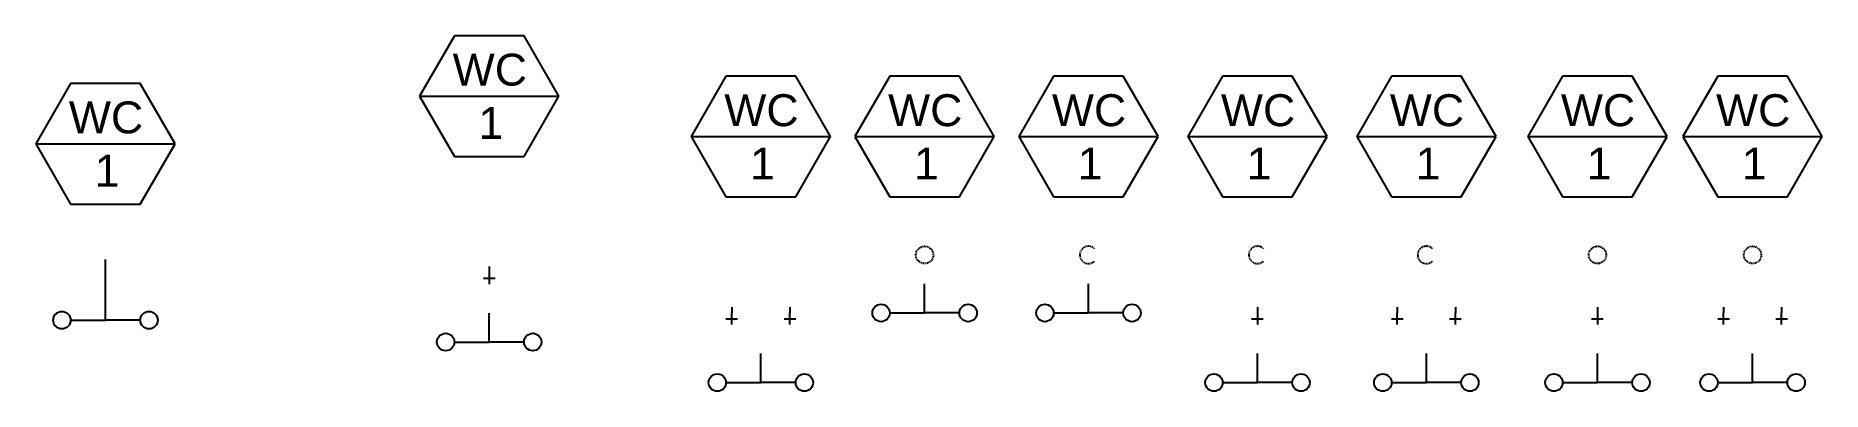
# Model space of a CAD drawing. Header units: inches. Extents: x -36 to 272, y 16 to 77.
import ezdxf
from ezdxf.enums import TextEntityAlignment as Align

# ---------------------------------------------------------------- set-up
doc = ezdxf.new("R2010")
doc.units = ezdxf.units.IN
doc.header["$MEASUREMENT"] = 0
doc.linetypes.add('Vent', pattern=[0.1875, 0.125, -0.0625])
for name, color, linetype in [('PLUM-CW', 3, 'Cold_Water_Flow'), ('PLUM-HW', 2, 'Hot_Water_Flow'), ('PLUM-VENT', 5, 'Vent'), ('PLUM-WASTE_ABOVE', 4, 'Plum-Waste_Above')]:
    doc.layers.add(name, color=color, linetype=linetype)
doc.styles.get("Standard").update_dxf_attribs({"font": 'arial.ttf'})
doc.linetypes.add('Cold_Water_Flow', pattern='A,0.875,-0.125,0,-0.125,0.875,-0.125,["CW",Standard,S=0.1,R=0,X=-0.12585,Y=-0.05],-0.1,0.875,[1,GEC_FlowArrow.shx,S=0.0625,R=0,X=0,Y=0],0.5', length=3.6)
doc.linetypes.add('Hot_Water_Flow', pattern='A,0.8125,-0.125,0,-0.125,0,-0.125,0.875,-0.125,["HW",Standard,S=0.1,R=0,X=-0.12585,Y=-0.05],-0.1,0.875,[1,GEC_FlowArrow.shx,S=0.0625,R=0,X=0,Y=0],0.5', length=3.6625)
doc.linetypes.add('Plum-Waste_Above', pattern='A,1,[1,GEC_FlowArrow.shx,S=0.09375,R=0,X=0,Y=0],1', length=2)

# ---------------------------------------------------------------- blocks, each defined once
blk = doc.blocks.new('*U132')
for p, q in [((-6, 40.78), (-12, 30.39)), ((6, 40.78), (-6, 40.78)), ((12, 30.39), (6, 40.78)), ((-12, 30.39), (-6, 20)), ((-12, 30.39), (12, 30.39)), ((6, 20), (12, 30.39)), ((-6, 20), (6, 20))]:
    blk.add_line(p, q)
at = {"color": 4}
for centre in [(-7.5, 0), (7.5, 0)]:
    blk.add_circle(centre, 1.5, dxfattribs=at)
at = {"layer": 'PLUM-WASTE_ABOVE'}
for p, q in [((0, 0), (0, 10.43)), ((-6, 0), (0, 0)), ((6, 0), (0, 0))]:
    blk.add_line(p, q, dxfattribs=at)
at = {"flags": 1}
for tag, p in [('WASTE_DIAMETER', (-5.32, 44.61)), ('STORM_DIAMETER', (-5.33, 44.22)), ('WSFU', (-5.32, 43.85)), ('CWSFU', (-5.33, 43.52)), ('COLD_DIAMETER', (-5.32, 45.38)), ('HWSFU', (-5.32, 43.22)), ('DFU', (-5.32, 42.92)), ('HOT_DIAMETER', (-5.3, 45))]:
    blk.add_attdef(tag, p, '', height=0.2, dxfattribs=at)
blk.add_attdef('INDEX', text='', height=0.2, dxfattribs=at).set_placement((-5.25, 45.91), align=Align.TOP_LEFT)
for tag, p in [('TAG_001', (-6.3, 32.19)), ('TAG_002', (-1.85, 23))]:
    blk.add_attdef(tag, p, '', height=5.5)
blk = doc.blocks.new('B_15')
for p, q in [((-6, 40.78), (-12, 30.39)), ((6, 40.78), (-6, 40.78)), ((12, 30.39), (6, 40.78)), ((-12, 30.39), (-6, 20)), ((-12, 30.39), (12, 30.39)), ((6, 20), (12, 30.39)), ((-6, 20), (6, 20))]:
    blk.add_line(p, q)
at = {"layer": 'PLUM-CW'}
for p, q in [((0, 1), (0, 0)), ((0, 0), (0, -2)), ((-1, -1), (1, -1))]:
    blk.add_line(p, q, dxfattribs=at)
at = {"layer": 'PLUM-WASTE_ABOVE'}
for p, q in [((0, -12), (0, -7)), ((-6, -12), (0, -12)), ((6, -12), (0, -12))]:
    blk.add_line(p, q, dxfattribs=at)
for centre in [(-7.5, -12), (7.5, -12)]:
    blk.add_circle(centre, 1.5, dxfattribs=at)
at = {"flags": 1}
for tag, p in [('COLD_DIAMETER', (-6.09, 45.95)), ('WASTE_DIAMETER', (-6.09, 45.18)), ('STORM_DIAMETER', (-6.11, 44.79)), ('WSFU', (-6.09, 44.43)), ('CWSFU', (-6.11, 44.1)), ('HWSFU', (-6.09, 43.79)), ('DFU', (-6.09, 43.49)), ('HOT_DIAMETER', (-6.08, 45.58))]:
    blk.add_attdef(tag, p, '', height=0.2, dxfattribs=at)
blk.add_attdef('INDEX', text='', height=0.2, dxfattribs=at).set_placement((-6.03, 46.49), align=Align.TOP_LEFT)
for tag, p in [('TAG_001', (-6.3, 32.19)), ('TAG_002', (-1.85, 23))]:
    blk.add_attdef(tag, p, '', height=5.5)
blk = doc.blocks.new('B_16')
for p, q in [((-6, 40.78), (-12, 30.39)), ((6, 40.78), (-6, 40.78)), ((12, 30.39), (6, 40.78)), ((-12, 30.39), (-6, 20)), ((-12, 30.39), (12, 30.39)), ((6, 20), (12, 30.39)), ((-6, 20), (6, 20))]:
    blk.add_line(p, q)
at = {"layer": 'PLUM-CW'}
for p, q in [((5, 1), (5, 0)), ((5, -2), (5, 0)), ((4, -1), (6, -1))]:
    blk.add_line(p, q, dxfattribs=at)
at = {"layer": 'PLUM-HW'}
for p, q in [((-5, 1), (-5, 0)), ((-5, -2), (-5, 0)), ((-6, -1), (-4, -1))]:
    blk.add_line(p, q, dxfattribs=at)
at = {"layer": 'PLUM-WASTE_ABOVE'}
for p, q in [((0, -12), (0, -7)), ((-6, -12), (0, -12)), ((6, -12), (0, -12))]:
    blk.add_line(p, q, dxfattribs=at)
at = {"layer": 'PLUM-WASTE_ABOVE', "color": 4}
for centre in [(-7.5, -12), (7.5, -12)]:
    blk.add_circle(centre, 1.5, dxfattribs=at)
at = {"flags": 1}
for tag, p in [('WASTE_DIAMETER', (-5.85, 46.73)), ('STORM_DIAMETER', (-5.87, 46.34)), ('WSFU', (-5.85, 45.97)), ('COLD_DIAMETER', (-5.85, 47.5)), ('HOT_DIAMETER', (-5.84, 47.12)), ('CWSFU', (-5.87, 45.64)), ('HWSFU', (-5.85, 45.34)), ('DFU', (-5.85, 45.04))]:
    blk.add_attdef(tag, p, '', height=0.2, dxfattribs=at)
blk.add_attdef('INDEX', text='', height=0.2, dxfattribs=at).set_placement((-5.79, 48.03), align=Align.TOP_LEFT)
for tag, p in [('TAG_001', (-6.3, 32.19)), ('TAG_002', (-1.85, 23))]:
    blk.add_attdef(tag, p, '', height=5.5)
blk = doc.blocks.new('B_17')
for p, q in [((-6, 40.78), (-12, 30.39)), ((6, 40.78), (-6, 40.78)), ((12, 30.39), (6, 40.78)), ((-12, 30.39), (-6, 20)), ((-12, 30.39), (12, 30.39)), ((6, 20), (12, 30.39)), ((-6, 20), (6, 20))]:
    blk.add_line(p, q)
at = {"layer": 'PLUM-VENT'}
blk.add_circle((0, 10), 1.5, dxfattribs=at)
at = {"layer": 'PLUM-WASTE_ABOVE'}
for p, q in [((0, 0), (0, 5)), ((-6, 0), (0, 0)), ((6, 0), (0, 0))]:
    blk.add_line(p, q, dxfattribs=at)
at = {"layer": 'PLUM-WASTE_ABOVE', "color": 4}
for centre in [(-7.5, 0), (7.5, 0)]:
    blk.add_circle(centre, 1.5, dxfattribs=at)
at = {"flags": 1}
for tag, p in [('WASTE_DIAMETER', (-5.79, 43.82)), ('STORM_DIAMETER', (-5.8, 43.43)), ('WSFU', (-5.79, 43.07)), ('COLD_DIAMETER', (-5.79, 44.59)), ('HOT_DIAMETER', (-5.77, 44.21)), ('CWSFU', (-5.8, 42.73)), ('HWSFU', (-5.79, 42.43)), ('DFU', (-5.79, 42.13))]:
    blk.add_attdef(tag, p, '', height=0.2, dxfattribs=at)
blk.add_attdef('INDEX', text='', height=0.2, dxfattribs=at).set_placement((-5.72, 45.12), align=Align.TOP_LEFT)
for tag, p in [('TAG_001', (-6.3, 32.19)), ('TAG_002', (-1.85, 23))]:
    blk.add_attdef(tag, p, '', height=5.5)
blk = doc.blocks.new('B_18')
for p, q in [((-6, 40.78), (-12, 30.39)), ((6, 40.78), (-6, 40.78)), ((12, 30.39), (6, 40.78)), ((-12, 30.39), (-6, 20)), ((-12, 30.39), (12, 30.39)), ((6, 20), (12, 30.39)), ((-6, 20), (6, 20))]:
    blk.add_line(p, q)
at = {"layer": 'PLUM-VENT'}
blk.add_arc((0, 10), 1.5, 45, 315, dxfattribs=at)
at = {"layer": 'PLUM-WASTE_ABOVE'}
for p, q in [((0, 0), (0, 5)), ((-6, 0), (0, 0)), ((6, 0), (0, 0))]:
    blk.add_line(p, q, dxfattribs=at)
at = {"layer": 'PLUM-WASTE_ABOVE', "color": 4}
for centre in [(-7.5, 0), (7.5, 0)]:
    blk.add_circle(centre, 1.5, dxfattribs=at)
at = {"flags": 1}
for tag, p in [('WASTE_DIAMETER', (-5.81, 44.41)), ('STORM_DIAMETER', (-5.83, 44.02)), ('WSFU', (-5.81, 43.66)), ('CWSFU', (-5.83, 43.32)), ('COLD_DIAMETER', (-5.81, 45.18)), ('HWSFU', (-5.81, 43.02)), ('HOT_DIAMETER', (-5.8, 44.8)), ('DFU', (-5.81, 42.72))]:
    blk.add_attdef(tag, p, '', height=0.2, dxfattribs=at)
blk.add_attdef('INDEX', text='', height=0.2, dxfattribs=at).set_placement((-5.75, 45.71), align=Align.TOP_LEFT)
for tag, p in [('TAG_001', (-6.3, 32.19)), ('TAG_002', (-1.85, 23))]:
    blk.add_attdef(tag, p, '', height=5.5)
blk = doc.blocks.new('B_19')
for p, q in [((-6, 40.78), (-12, 30.39)), ((6, 40.78), (-6, 40.78)), ((12, 30.39), (6, 40.78)), ((-12, 30.39), (-6, 20)), ((-12, 30.39), (12, 30.39)), ((6, 20), (12, 30.39)), ((-6, 20), (6, 20))]:
    blk.add_line(p, q)
at = {"layer": 'PLUM-CW'}
for p, q in [((0, 1), (0, 0)), ((0, 0), (0, -2)), ((-1, -1), (1, -1))]:
    blk.add_line(p, q, dxfattribs=at)
at = {"layer": 'PLUM-VENT'}
blk.add_arc((0, 10), 1.5, 45, 315, dxfattribs=at)
at = {"layer": 'PLUM-WASTE_ABOVE'}
for p, q in [((0, -12), (0, -7)), ((-6, -12), (0, -12)), ((6, -12), (0, -12))]:
    blk.add_line(p, q, dxfattribs=at)
at = {"layer": 'PLUM-WASTE_ABOVE', "color": 4}
for centre in [(-7.5, -12), (7.5, -12)]:
    blk.add_circle(centre, 1.5, dxfattribs=at)
at = {"flags": 1}
for tag, p in [('COLD_DIAMETER', (-5.93, 43.32)), ('HOT_DIAMETER', (-5.92, 42.94)), ('STORM_DIAMETER', (-5.95, 42.15)), ('WASTE_DIAMETER', (-5.93, 42.54)), ('WSFU', (-5.93, 41.79)), ('CWSFU', (-5.95, 41.46)), ('HWSFU', (-5.93, 41.15)), ('DFU', (-5.93, 40.85))]:
    blk.add_attdef(tag, p, '', height=0.2, dxfattribs=at)
blk.add_attdef('INDEX', text='', height=0.2, dxfattribs=at).set_placement((-5.87, 43.85), align=Align.TOP_LEFT)
for tag, p in [('TAG_001', (-6.3, 32.19)), ('TAG_002', (-1.85, 23))]:
    blk.add_attdef(tag, p, '', height=5.5)
blk = doc.blocks.new('B_20')
for p, q in [((-6, 40.78), (-12, 30.39)), ((6, 40.78), (-6, 40.78)), ((12, 30.39), (6, 40.78)), ((-12, 30.39), (-6, 20)), ((-12, 30.39), (12, 30.39)), ((6, 20), (12, 30.39)), ((-6, 20), (6, 20))]:
    blk.add_line(p, q)
at = {"layer": 'PLUM-CW'}
for p, q in [((5, 1), (5, 0)), ((5, -2), (5, 0)), ((4, -1), (6, -1))]:
    blk.add_line(p, q, dxfattribs=at)
at = {"layer": 'PLUM-HW'}
for p, q in [((-5, 1), (-5, 0)), ((-5, -2), (-5, 0)), ((-6, -1), (-4, -1))]:
    blk.add_line(p, q, dxfattribs=at)
at = {"layer": 'PLUM-VENT'}
blk.add_arc((0, 10), 1.5, 45, 315, dxfattribs=at)
at = {"layer": 'PLUM-WASTE_ABOVE'}
for p, q in [((0, -12), (0, -7)), ((-6, -12), (0, -12)), ((6, -12), (0, -12))]:
    blk.add_line(p, q, dxfattribs=at)
at = {"layer": 'PLUM-WASTE_ABOVE', "color": 4}
for centre in [(-7.5, -12), (7.5, -12)]:
    blk.add_circle(centre, 1.5, dxfattribs=at)
at = {"flags": 1}
for tag, p in [('COLD_DIAMETER', (-5.93, 43.32)), ('HOT_DIAMETER', (-5.92, 42.94)), ('STORM_DIAMETER', (-5.95, 42.15)), ('WASTE_DIAMETER', (-5.93, 42.54)), ('WSFU', (-5.93, 41.79)), ('CWSFU', (-5.95, 41.46)), ('HWSFU', (-5.93, 41.15)), ('DFU', (-5.93, 40.85))]:
    blk.add_attdef(tag, p, '', height=0.2, dxfattribs=at)
blk.add_attdef('INDEX', text='', height=0.2, dxfattribs=at).set_placement((-5.87, 43.85), align=Align.TOP_LEFT)
for tag, p in [('TAG_001', (-6.3, 32.19)), ('TAG_002', (-1.85, 23))]:
    blk.add_attdef(tag, p, '', height=5.5)
blk = doc.blocks.new('B_21')
for p, q in [((-6, 40.78), (-12, 30.39)), ((6, 40.78), (-6, 40.78)), ((12, 30.39), (6, 40.78)), ((-12, 30.39), (-6, 20)), ((-12, 30.39), (12, 30.39)), ((6, 20), (12, 30.39)), ((-6, 20), (6, 20))]:
    blk.add_line(p, q)
at = {"layer": 'PLUM-HW'}
for p, q in [((0, 1), (0, 0)), ((0, 0), (0, -2)), ((-1, -1), (1, -1))]:
    blk.add_line(p, q, dxfattribs=at)
at = {"layer": 'PLUM-VENT'}
blk.add_circle((0, 10), 1.5, dxfattribs=at)
at = {"layer": 'PLUM-WASTE_ABOVE'}
for p, q in [((0, -12), (0, -7)), ((-6, -12), (0, -12)), ((6, -12), (0, -12))]:
    blk.add_line(p, q, dxfattribs=at)
at = {"layer": 'PLUM-WASTE_ABOVE', "color": 4}
for centre in [(-7.5, -12), (7.5, -12)]:
    blk.add_circle(centre, 1.5, dxfattribs=at)
at = {"flags": 1}
for tag, p in [('COLD_DIAMETER', (-5.93, 43.32)), ('HOT_DIAMETER', (-5.92, 42.94)), ('STORM_DIAMETER', (-5.95, 42.15)), ('WASTE_DIAMETER', (-5.93, 42.54)), ('WSFU', (-5.93, 41.79)), ('CWSFU', (-5.95, 41.46)), ('HWSFU', (-5.93, 41.15)), ('DFU', (-5.93, 40.85))]:
    blk.add_attdef(tag, p, '', height=0.2, dxfattribs=at)
blk.add_attdef('INDEX', text='', height=0.2, dxfattribs=at).set_placement((-5.87, 43.85), align=Align.TOP_LEFT)
for tag, p in [('TAG_001', (-6.3, 32.19)), ('TAG_002', (-1.85, 23))]:
    blk.add_attdef(tag, p, '', height=5.5)
blk = doc.blocks.new('B_22')
for p, q in [((-6, 40.78), (-12, 30.39)), ((6, 40.78), (-6, 40.78)), ((12, 30.39), (6, 40.78)), ((-12, 30.39), (-6, 20)), ((-12, 30.39), (12, 30.39)), ((6, 20), (12, 30.39)), ((-6, 20), (6, 20))]:
    blk.add_line(p, q)
at = {"layer": 'PLUM-CW'}
for p, q in [((5, 1), (5, 0)), ((5, -2), (5, 0)), ((4, -1), (6, -1))]:
    blk.add_line(p, q, dxfattribs=at)
at = {"layer": 'PLUM-HW'}
for p, q in [((-5, 1), (-5, 0)), ((-5, -2), (-5, 0)), ((-6, -1), (-4, -1))]:
    blk.add_line(p, q, dxfattribs=at)
at = {"layer": 'PLUM-VENT'}
blk.add_circle((0, 10), 1.5, dxfattribs=at)
at = {"layer": 'PLUM-WASTE_ABOVE'}
for p, q in [((0, -12), (0, -7)), ((-6, -12), (0, -12)), ((6, -12), (0, -12))]:
    blk.add_line(p, q, dxfattribs=at)
at = {"layer": 'PLUM-WASTE_ABOVE', "color": 4}
for centre in [(-7.5, -12), (7.5, -12)]:
    blk.add_circle(centre, 1.5, dxfattribs=at)
at = {"flags": 1}
for tag, p in [('COLD_DIAMETER', (-5.93, 43.32)), ('HOT_DIAMETER', (-5.92, 42.94)), ('STORM_DIAMETER', (-5.95, 42.15)), ('WASTE_DIAMETER', (-5.93, 42.54)), ('WSFU', (-5.93, 41.79)), ('CWSFU', (-5.95, 41.46)), ('HWSFU', (-5.93, 41.15)), ('DFU', (-5.93, 40.85))]:
    blk.add_attdef(tag, p, '', height=0.2, dxfattribs=at)
blk.add_attdef('INDEX', text='', height=0.2, dxfattribs=at).set_placement((-5.87, 43.85), align=Align.TOP_LEFT)
for tag, p in [('TAG_001', (-6.3, 32.19)), ('TAG_002', (-1.85, 23))]:
    blk.add_attdef(tag, p, '', height=5.5)

msp = doc.modelspace()

# ---------------------------------------------------------------- block references
for name, p in [('B_15', (42.23, 36.55)), ('*U132', (-23.85, 28.32)), ('B_16', (89, 29.56)), ('B_17', (117.2, 29.56)), ('B_18', (145.41, 29.56)), ('B_19', (174.51, 29.56)), ('B_20', (203.59, 29.56)), ('B_21', (233.05, 29.56)), ('B_22', (259.76, 29.56))]:
    msp.add_blockref(name, p).add_auto_attribs({'TAG_001': 'WC', 'TAG_002': '1'})

doc.saveas('drawing.dxf')
